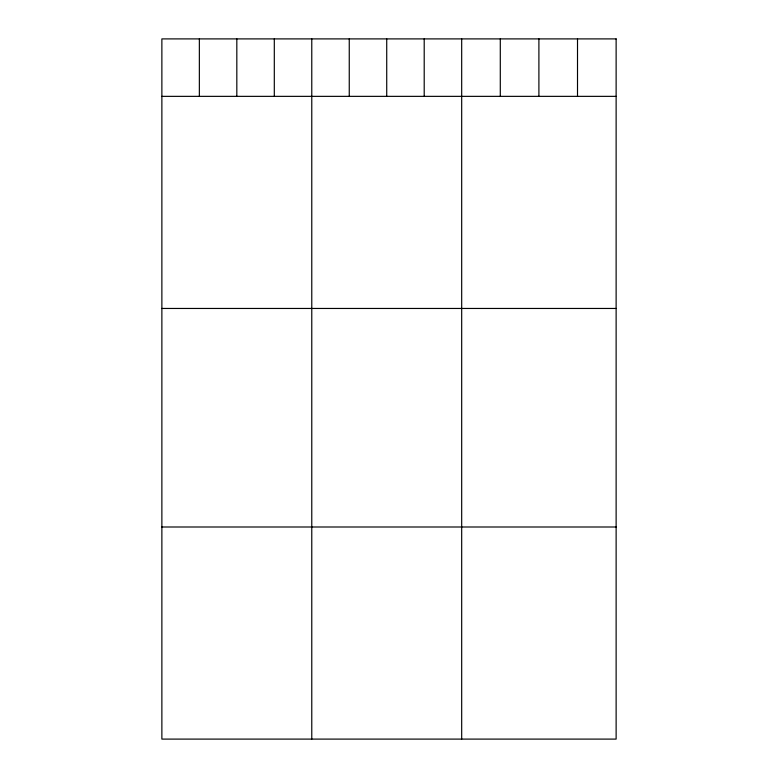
<?xml version="1.0" encoding="UTF-8"?>
<svg xmlns="http://www.w3.org/2000/svg" width="778" height="778" viewBox="0 0 778 778"><rect width="100%" height="100%" fill="white"/><g stroke="black" fill="none" stroke-linecap="round" stroke-linejoin="round"><path stroke-width="1.17" d="M161.873 96.355L616.127 96.355M161.873 308.458L616.127 308.458M161.873 526.998L616.127 526.998M577.509 38.9L577.509 96.355M538.901 38.9L538.901 96.355M500.293 38.9L500.293 96.355M461.685 38.9L461.685 739.1M424.204 38.9L424.204 96.355M386.724 38.9L386.724 96.355M349.254 38.9L349.254 96.355M311.774 38.9L311.774 739.1M274.303 38.9L274.303 96.355M236.823 38.9L236.823 96.355M199.353 38.9L199.353 96.355M616.127 38.9L161.873 38.9L161.873 739.1L616.127 739.1L616.127 38.9"/></g></svg>
